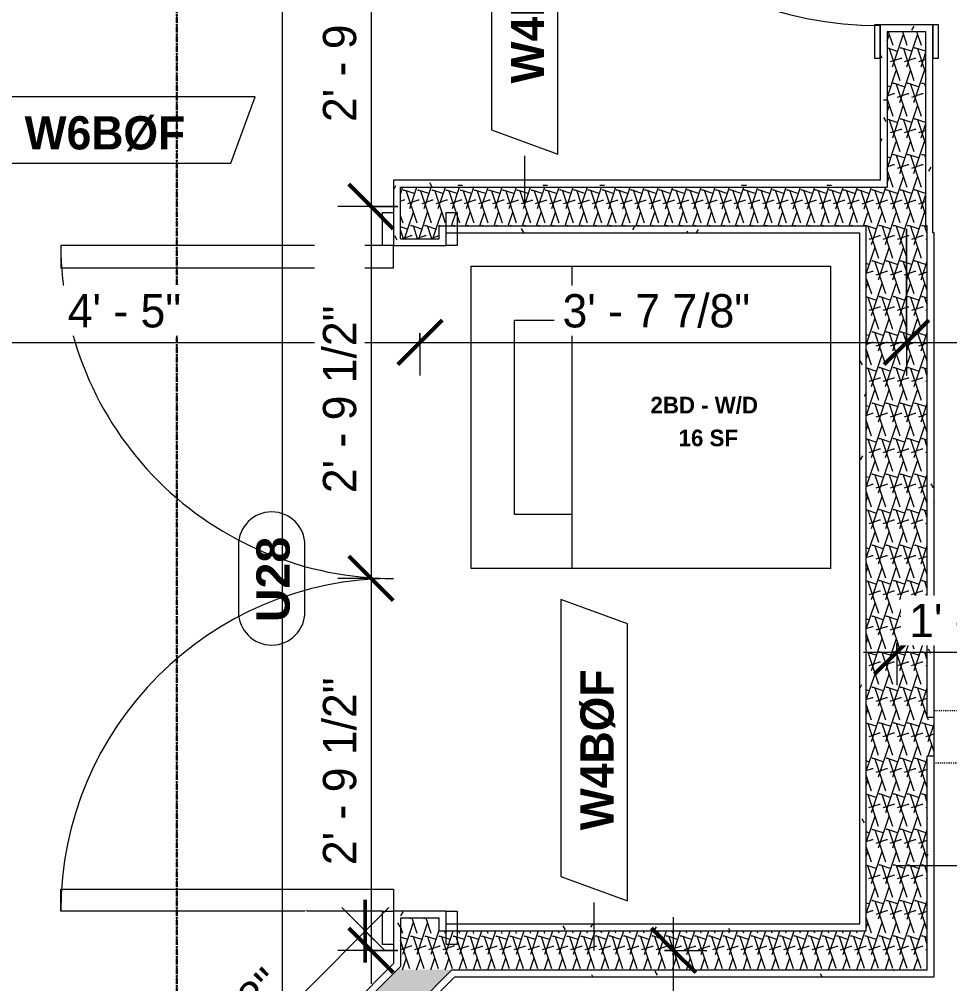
# Model space of a CAD drawing. Header units: inches. Extents: x -4058 to -1781, y 9814 to 12289.
# Drawn here: x -3495.5 to -3411.6, y 10221.8 to 10308.7 of the extents above; entities that cross this region are included whole.
import ezdxf

# ---------------------------------------------------------------- set-up
doc = ezdxf.new("R2010")
doc.units = ezdxf.units.IN
doc.header["$MEASUREMENT"] = 0
for name, pattern in [('Grid Line 1_2_', [0.875, 0.5, -0.125, 0.125, -0.125]), ('Grid Line 1_2__2_', [0.875, 0.5, -0.125, 0.125, -0.125]), ('Overhead', [0.15625, 0.09375, -0.0625])]:
    doc.linetypes.add(name, pattern=pattern)
for name, color, linetype, lineweight in [('0-1', 7, 'Continuous', 5), ('A-ANNO-DIMS', 211, 'Continuous', 9), ('A-ANNO-DIMS-32', 211, 'Continuous', 9), ('A-AREA-IDEN', 2, 'Continuous', 9), ('A-DETL-GENF-3', 92, 'Overhead', 9), ('A-DETL-MEDM-1', 33, 'Continuous', 9), ('A-DOOR-2', 31, 'Continuous', 9), ('A-DOOR-FRAM', 31, 'Continuous', 9), ('A-DOOR-IDEN', 31, 'Continuous', 9), ('A-WALL-2', 113, 'Continuous', 9), ('A-WALL-IDEN', 211, 'Continuous', 9), ('A-WALL-PATT-1', 9, 'Continuous', 9), ('P-SANR-FIXT', 6, 'Continuous', 9), ('S-GRID-1', 1, 'Grid Line 1_2_', 9), ('S-GRID-2', 1, 'Grid Line 1_2__2_', 30)]:
    doc.layers.add(name, color=color, linetype=linetype, lineweight=lineweight)
doc.styles.add('Arial_B', font='arialbd.ttf', dxfattribs={"height": 3})
doc.styles.add('Century Gothic', font='ufonts.com_century-gothic.ttf', dxfattribs={"height": 3})
doc.styles.add('Century Gothic_B', font='GOTHICB.TTF', dxfattribs={"height": 1.5})
doc.styles.add('Century Gothic_B_1', font='GOTHICB.TTF', dxfattribs={"height": 3})
doc.dimstyles.new('THE_DIMENSION_STRING', dxfattribs={"dimscale": 12, "dimtxt": 3.132505, "dimasz": 0.333333, "dimexe": 0.25, "dimexo": 0.166667, "dimgap": 0.041667, "dimtad": 1, "dimdec": 4, "dimrnd": 0.0625, "dimzin": 3, "dimdsep": 46, "dimlunit": 4, "dimtxsty": 'Century Gothic', "dimblk1": 'OBLIQUE', "dimblk2": 'OBLIQUE', "dimsah": 1, "dimcen": 0.09, "dimdle": 0.25, "dimazin": 0, "dimtfac": 1, "dimtdec": 4, "dimtix": 1, "dimtmove": 0, "dimatfit": 3, "dimfxl": 1, "dimtvp": 1, "dimtfill": 1, "dimfrac": 2, "dimtolj": 1, "dimtzin": 0, "dimarcsym": 2})
doc.dimstyles.new('THE_DIMENSION_STRING_2', dxfattribs={"dimscale": 12, "dimtxt": 3.132505, "dimasz": 0.333333, "dimexe": 0.25, "dimexo": 0.166667, "dimgap": 0.041667, "dimtad": 1, "dimdec": 4, "dimrnd": 0.0625, "dimzin": 3, "dimdsep": 46, "dimlunit": 4, "dimtxsty": 'Century Gothic', "dimblk1": 'OBLIQUE', "dimblk2": 'OBLIQUE', "dimsah": 1, "dimcen": 0.09, "dimdle": 0.25, "dimazin": 0, "dimtfac": 1, "dimtdec": 4, "dimtix": 1, "dimtmove": 0, "dimatfit": 3, "dimfxl": 1, "dimtvp": 1, "dimtfill": 1, "dimfrac": 2, "dimtolj": 1, "dimtzin": 0, "dimarcsym": 2})
doc.dimstyles.new('THE_DIMENSION_STRING_5', dxfattribs={"dimscale": 12, "dimtxt": 3.132505, "dimasz": 0.333333, "dimexe": 0.25, "dimexo": 0.166667, "dimgap": 0.041667, "dimtad": 1, "dimdec": 4, "dimrnd": 0.0625, "dimzin": 3, "dimdsep": 46, "dimlunit": 4, "dimtxsty": 'Century Gothic', "dimblk1": 'OBLIQUE', "dimblk2": 'OBLIQUE', "dimsah": 1, "dimcen": 0.09, "dimdle": 0.25, "dimazin": 0, "dimtfac": 1, "dimtdec": 4, "dimtix": 1, "dimtmove": 0, "dimatfit": 3, "dimfxl": 1, "dimtvp": 1, "dimtfill": 1, "dimfrac": 2, "dimtolj": 1, "dimtzin": 0, "dimarcsym": 2})
pattern_1 = [(161.57, (0.16, 0.16), (-1.279773737, -0.000426766), [0, -9.107, 1.011, 0]), (18.43, (-0.16, 0.16), (-1.279773737, 0.000426766), [0, -9.107, 1.011, 0]), (108.43, (0.16, 0.16), (0.639452382, -3.199964008), [3.035, -7.083]), (71.57, (-0.16, 0.16), (0.639452382, 3.199964008), [3.035, -7.083])]
pattern_2 = [(0, (0, 0), (10.24, 2.56), [0.422, -7.258, 0.422, -7.258, -40.96]), (0, (0, 0), (10.24, 2.56), [-15.36, 0.422, -14.938, 0.422, -7.258, -17.92]), (0, (0, 0), (10.24, 2.56), [-38.4, 0.422, -4.698, 0.422, -12.378]), (120, (3.84, 1.28), (-7.33702503, 7.58810013), [0.422, -7.258, 0.422, -7.258, -40.96]), (120, (3.84, 1.28), (-7.33702503, 7.58810013), [-15.36, 0.422, -14.938, 0.422, -7.258, -17.92]), (120, (3.84, 1.28), (-7.33702503, 7.58810013), [-38.4, 0.422, -4.698, 0.422, -12.378]), (240, (5.12, 6.4), (-2.90297497, -10.14810013), [0.422, -7.258, 0.422, -7.258, -40.96]), (240, (5.12, 6.4), (-2.90297497, -10.14810013), [-15.36, 0.422, -14.938, 0.422, -7.258, -17.92]), (240, (5.12, 6.4), (-2.90297497, -10.14810013), [-38.4, 0.422, -4.698, 0.422, -12.378])]

# ---------------------------------------------------------------- blocks, each defined once
blk = doc.blocks.new('CTR - 1st Phase - Shell_rvt-1-UNIT PLANS - 2ND FLOOR')
at = {"layer": 'S-GRID-1'}
blk.add_line((-3481.324, 9836.18), (-3481.324, 12272.999), dxfattribs=at)
blk = doc.blocks.new('CTR - 1st Phase - Structure_rvt-1-UNIT PLANS - 2ND FLOOR')
at = {"layer": 'S-GRID-2'}
blk.add_line((-3481.324, 9814.027), (-3481.324, 12247.501), dxfattribs=at)
blk = doc.blocks.new('SWING - DOUBLE - FLUSH - SWING - DOUBLE - 5-0 x 6-8 - DUMMY-3700318-UNIT PLANS - 2ND FLOOR')
at = {"layer": 'A-DOOR-2'}
for p, q in [((-33, 2.375), (-33, 3.375)), ((-33, 3.375), (-30, 3.375)), ((-30, 3.375), (-30, 2.375)), ((30, 2.375), (30, 3.375)), ((30, 3.375), (33, 3.375)), ((33, 3.375), (33, 2.375)), ((-30, 2.375), (-33, 2.375)), ((33, 2.375), (30, 2.375)), ((-33, -2.375), (-30, -2.375)), ((-33, -3.375), (-33, -2.375)), ((-28, -2.375), (-30, -2.375)), ((-30, -2.375), (-30, -3.375)), ((-28, -32.375), (-28, -2.375)), ((28, -2.375), (30, -2.375)), ((28, -32.375), (28, -2.375)), ((30, -2.375), (33, -2.375)), ((30, -3.375), (30, -2.375)), ((33, -2.375), (33, -3.375)), ((-30, -3.375), (-33, -3.375)), ((-30, -3.375), (-30, -32.375)), ((30, -3.375), (30, -32.375)), ((33, -3.375), (30, -3.375)), ((-30, -32.375), (-28, -32.375)), ((30, -32.375), (28, -32.375))]:
    blk.add_line(p, q, dxfattribs=at)
for centre, start, end in [((-30, -2.375), 270, 0), ((30, -2.375), 180, 270)]:
    blk.add_arc(centre, 30, start, end, dxfattribs=at)
blk = doc.blocks.new('Door-Opening - CLEAR OPENING - 34_ x 80_-3924454-UNIT PLANS - 2ND FLOOR')
at = {"layer": 'A-DETL-GENF-3'}
for p, q in [((-17.322, 2.375), (16.678, 2.375)), ((16.678, -2.375), (-17.322, -2.375))]:
    blk.add_line(p, q, dxfattribs=at)
at = {"layer": 'A-DETL-MEDM-1'}
for p, q in [((-17.322, -2.375), (-17.322, 2.375)), ((16.678, 2.375), (16.678, -2.375))]:
    blk.add_line(p, q, dxfattribs=at)
blk = doc.blocks.new('Stacked Washer and Dryer - 26_x25_ - Private-1352637-UNIT PLANS - 2ND FLOOR')
at = {"layer": 'P-SANR-FIXT'}
for p, q in [((0, 13.625), (32.4375, 13.625)), ((0, 13.625), (0, -13.625)), ((23.34375, 13.625), (23.34375, -13.625)), ((32.4375, 13.625), (32.4375, -13.625)), ((23.34375, 8.75), (28.53125, 8.75)), ((28.53125, 8.75), (28.53125, -8.75)), ((28.53125, -8.75), (23.34375, -8.75)), ((32.4375, -13.625), (0, -13.625))]:
    blk.add_line(p, q, dxfattribs=at)
blk = doc.blocks.new('SWING - SINGLE - FLUSH - SWING - FLUSH - 2-10 x 6-8 - PRIVACY-3983844-UNIT PLANS - 2ND FLOOR')
at = {"layer": 'A-DOOR-2'}
for p, q in [((15, 2.375), (15, 36.383)), ((17, 36.383), (15, 36.383)), ((17, 2.375), (17, 36.383)), ((17, 2.375), (15, 2.375))]:
    blk.add_line(p, q, dxfattribs=at)
blk.add_arc((17, 2.375), 34.067, 93.36569, 180, dxfattribs=at)
at = {"layer": 'A-DOOR-FRAM'}
for p, q in [((-17, 2.875), (-20, 2.875)), ((-20, 2.875), (-20, 2.375)), ((-17, 2.375), (-17, 2.875)), ((20, 2.875), (17, 2.875)), ((17, 2.875), (17, 2.375)), ((20, 2.375), (20, 2.875)), ((-20, 2.375), (-17, 2.375)), ((17, 2.375), (20, 2.375)), ((-17, -2.375), (-20, -2.375)), ((-20, -2.375), (-20, -2.875)), ((-17, -2.875), (-17, -2.375)), ((20, -2.375), (17, -2.375)), ((17, -2.375), (17, -2.875)), ((20, -2.875), (20, -2.375)), ((-20, -2.875), (-17, -2.875)), ((17, -2.875), (20, -2.875))]:
    blk.add_line(p, q, dxfattribs=at)
blk = doc.blocks.new('DIMBLOCK106-UNIT PLANS - 2ND FLOOR')
at = {"layer": 'A-ANNO-DIMS-32', "lineweight": 50}
for p, q in [((-3512.406, 10279.596), (-3510.406, 10281.596)), ((-3459.406, 10279.596), (-3457.406, 10281.596)), ((-3512.406, 10279.596), (-3514.406, 10277.596)), ((-3459.406, 10279.596), (-3461.406, 10277.596))]:
    blk.add_line(p, q, dxfattribs=at)
at = {"layer": 'A-ANNO-DIMS-32'}
for p, q in [((-3512.406, 10280.424), (-3512.406, 10276.596)), ((-3512.406, 10279.596), (-3512.406, 10280.424)), ((-3459.406, 10280.424), (-3459.406, 10276.596)), ((-3459.406, 10279.596), (-3459.406, 10280.424)), ((-3512.406, 10279.596), (-3459.406, 10279.596))]:
    blk.add_line(p, q, dxfattribs=at)
at = {"layer": 'A-ANNO-DIMS-32', "color": 0, "insert": (-3491.151, 10283.941), "char_height": 3, "width": 12.58969, "attachment_point": 1, "line_spacing_factor": 0.984502, "style": 'Century Gothic', "bg_fill": 3, "box_fill_scale": 1.25, "bg_fill_color": 256, "bg_fill_true_color": 13158600, "bg_fill_transparency": 0}
blk.add_mtext('4\' - 5"', dxfattribs=at)
blk = doc.blocks.new('_Oblique')
at = {"color": 0, "linetype": 'ByBlock', "lineweight": -2}
blk.add_line((-0.5, -0.5), (0.5, 0.5), dxfattribs=at)
blk = doc.blocks.new('DIMBLOCK107-UNIT PLANS - 2ND FLOOR')
at = {"layer": 'A-ANNO-DIMS-32'}
for p, q in [((-3415.532, 10289.839), (-3415.532, 10276.596)), ((-3415.532, 10279.596), (-3415.532, 10289.839)), ((-3459.406, 10280.424), (-3459.406, 10276.596)), ((-3459.406, 10279.596), (-3459.406, 10280.424)), ((-3459.406, 10279.596), (-3415.532, 10279.596))]:
    blk.add_line(p, q, dxfattribs=at)
at = {"layer": 'A-ANNO-DIMS-32', "lineweight": 50}
for p, q in [((-3459.406, 10279.596), (-3457.406, 10281.596)), ((-3415.532, 10279.596), (-3413.532, 10281.596)), ((-3459.406, 10279.596), (-3461.406, 10277.596)), ((-3415.532, 10279.596), (-3417.532, 10277.596))]:
    blk.add_line(p, q, dxfattribs=at)
at = {"layer": 'A-ANNO-DIMS-32', "color": 0, "insert": (-3446.543, 10283.941), "char_height": 3, "width": 21.77837, "attachment_point": 1, "line_spacing_factor": 0.984502, "style": 'Century Gothic', "bg_fill": 3, "box_fill_scale": 1.25, "bg_fill_color": 256, "bg_fill_true_color": 13158600, "bg_fill_transparency": 0}
blk.add_mtext('3\' - 7 7/8"', dxfattribs=at)
blk = doc.blocks.new('DIMBLOCK108-UNIT PLANS - 2ND FLOOR')
at = {"layer": 'A-ANNO-DIMS-32'}
for p, q in [((-3339.124, 10292.602), (-3339.124, 10276.596)), ((-3339.124, 10279.596), (-3339.124, 10292.602)), ((-3415.532, 10289.839), (-3415.532, 10276.596)), ((-3415.532, 10279.596), (-3415.532, 10289.839)), ((-3415.532, 10279.596), (-3336.124, 10279.596))]:
    blk.add_line(p, q, dxfattribs=at)
at = {"layer": 'A-ANNO-DIMS-32', "lineweight": 50}
for p, q in [((-3415.532, 10279.596), (-3413.532, 10281.596)), ((-3339.124, 10279.596), (-3337.124, 10281.596)), ((-3415.532, 10279.596), (-3417.532, 10277.596)), ((-3339.124, 10279.596), (-3341.124, 10277.596))]:
    blk.add_line(p, q, dxfattribs=at)
at = {"layer": 'A-ANNO-DIMS-32', "color": 0, "insert": (-3387.57, 10283.941), "char_height": 3, "width": 24.5827, "attachment_point": 1, "line_spacing_factor": 0.984502, "style": 'Century Gothic', "bg_fill": 3, "box_fill_scale": 1.25, "bg_fill_color": 256, "bg_fill_true_color": 13158600, "bg_fill_transparency": 0}
blk.add_mtext('6\' - 4 7/16"', dxfattribs=at)
blk = doc.blocks.new('DIMBLOCK469-UNIT PLANS - 2ND FLOOR')
at = {"layer": 'A-ANNO-DIMS-32', "lineweight": 50}
for p, q in [((-3463.802, 10325.214), (-3465.802, 10327.214)), ((-3463.802, 10325.214), (-3461.802, 10323.214)), ((-3463.802, 10291.839), (-3465.802, 10293.839)), ((-3463.802, 10291.839), (-3461.802, 10289.839))]:
    blk.add_line(p, q, dxfattribs=at)
at = {"layer": 'A-ANNO-DIMS-32'}
for p, q in [((-3453.914, 10325.214), (-3466.802, 10325.214)), ((-3463.802, 10325.214), (-3463.802, 10291.839)), ((-3463.802, 10325.214), (-3453.914, 10325.214)), ((-3461.406, 10291.839), (-3466.802, 10291.839)), ((-3463.802, 10291.839), (-3461.406, 10291.839))]:
    blk.add_line(p, q, dxfattribs=at)
at = {"layer": 'A-ANNO-DIMS-32', "color": 0, "insert": (-3468.147, 10299.453), "char_height": 3, "width": 21.77837, "attachment_point": 1, "rotation": 90, "line_spacing_factor": 0.984502, "style": 'Century Gothic', "bg_fill": 3, "box_fill_scale": 1.25, "bg_fill_color": 256, "bg_fill_true_color": 13158600, "bg_fill_transparency": 0}
blk.add_mtext('2\' - 9 3/8"', dxfattribs=at)
blk = doc.blocks.new('DIMBLOCK470-UNIT PLANS - 2ND FLOOR')
at = {"layer": 'A-ANNO-DIMS-32', "lineweight": 50}
for p, q in [((-3463.802, 10291.839), (-3465.802, 10293.839)), ((-3463.802, 10291.839), (-3461.802, 10289.839)), ((-3463.802, 10258.314), (-3465.802, 10260.314)), ((-3463.802, 10258.314), (-3461.802, 10256.314))]:
    blk.add_line(p, q, dxfattribs=at)
at = {"layer": 'A-ANNO-DIMS-32'}
for p, q in [((-3461.406, 10291.839), (-3466.802, 10291.839)), ((-3463.802, 10291.839), (-3463.802, 10258.314)), ((-3463.802, 10291.839), (-3461.406, 10291.839)), ((-3462.973, 10258.314), (-3466.802, 10258.314)), ((-3463.802, 10258.314), (-3462.973, 10258.314))]:
    blk.add_line(p, q, dxfattribs=at)
at = {"layer": 'A-ANNO-DIMS-32', "color": 0, "insert": (-3468.147, 10266.003), "char_height": 3, "width": 21.77837, "attachment_point": 1, "rotation": 90, "line_spacing_factor": 0.984502, "style": 'Century Gothic', "bg_fill": 3, "box_fill_scale": 1.25, "bg_fill_color": 256, "bg_fill_true_color": 13158600, "bg_fill_transparency": 0}
blk.add_mtext('2\' - 9 1/2"', dxfattribs=at)
blk = doc.blocks.new('DIMBLOCK471-UNIT PLANS - 2ND FLOOR')
at = {"layer": 'A-ANNO-DIMS-32', "lineweight": 50}
for p, q in [((-3463.802, 10258.314), (-3465.802, 10260.314)), ((-3463.802, 10258.314), (-3461.802, 10256.314)), ((-3463.802, 10224.789), (-3465.802, 10226.789)), ((-3463.802, 10224.789), (-3461.802, 10222.789))]:
    blk.add_line(p, q, dxfattribs=at)
at = {"layer": 'A-ANNO-DIMS-32'}
for p, q in [((-3462.973, 10258.314), (-3466.802, 10258.314)), ((-3463.802, 10258.314), (-3463.802, 10221.789)), ((-3463.802, 10258.314), (-3462.973, 10258.314)), ((-3461.406, 10224.789), (-3466.802, 10224.789)), ((-3463.802, 10224.789), (-3461.406, 10224.789))]:
    blk.add_line(p, q, dxfattribs=at)
at = {"layer": 'A-ANNO-DIMS-32', "color": 0, "insert": (-3468.147, 10232.478), "char_height": 3, "width": 21.77837, "attachment_point": 1, "rotation": 90, "line_spacing_factor": 0.984502, "style": 'Century Gothic', "bg_fill": 3, "box_fill_scale": 1.25, "bg_fill_color": 256, "bg_fill_true_color": 13158600, "bg_fill_transparency": 0}
blk.add_mtext('2\' - 9 1/2"', dxfattribs=at)
blk = doc.blocks.new('DIMBLOCK474-UNIT PLANS - 2ND FLOOR')
at = {"layer": 'A-ANNO-DIMS-32', "lineweight": 50}
for p, q in [((-3464.326, 10226.524), (-3464.326, 10229.352)), ((-3464.326, 10226.524), (-3464.326, 10223.695)), ((-3489.181, 10201.668), (-3489.181, 10204.497)), ((-3489.181, 10201.668), (-3489.181, 10198.84))]:
    blk.add_line(p, q, dxfattribs=at)
at = {"layer": 'A-ANNO-DIMS-32'}
for p, q in [((-3489.181, 10201.668), (-3462.205, 10228.645)), ((-3462.57, 10224.767), (-3466.447, 10228.645)), ((-3464.326, 10226.524), (-3462.57, 10224.767)), ((-3486.188, 10198.675), (-3491.303, 10203.79)), ((-3489.181, 10201.668), (-3486.188, 10198.675))]:
    blk.add_line(p, q, dxfattribs=at)
at = {"layer": 'A-ANNO-DIMS-32', "color": 0, "insert": (-3487.069, 10209.926), "char_height": 3, "width": 24.5827, "attachment_point": 1, "rotation": 45, "line_spacing_factor": 0.984502, "style": 'Century Gothic', "bg_fill": 3, "box_fill_scale": 1.25, "bg_fill_color": 256, "bg_fill_true_color": 13158600, "bg_fill_transparency": 0}
blk.add_mtext('2\' - 11 1/8"', dxfattribs=at)
blk = doc.blocks.new('DIMBLOCK475-UNIT PLANS - 2ND FLOOR')
at = {"layer": 'A-ANNO-DIMS-32'}
for p, q in [((-3436.535, 10156.039), (-3436.535, 10227.789)), ((-3437.363, 10224.789), (-3433.535, 10224.789)), ((-3436.535, 10224.789), (-3437.363, 10224.789)), ((-3437.363, 10159.039), (-3433.535, 10159.039)), ((-3436.535, 10159.039), (-3437.363, 10159.039))]:
    blk.add_line(p, q, dxfattribs=at)
at = {"layer": 'A-ANNO-DIMS-32', "lineweight": 50}
for p, q in [((-3436.535, 10224.789), (-3438.535, 10226.789)), ((-3436.535, 10224.789), (-3434.535, 10222.789)), ((-3436.535, 10159.039), (-3438.535, 10161.039)), ((-3436.535, 10159.039), (-3434.535, 10157.039))]:
    blk.add_line(p, q, dxfattribs=at)
at = {"layer": 'A-ANNO-DIMS-32', "color": 0, "insert": (-3440.88, 10182.84), "char_height": 3, "width": 21.77837, "attachment_point": 1, "rotation": 90, "line_spacing_factor": 0.984502, "style": 'Century Gothic', "bg_fill": 3, "box_fill_scale": 1.25, "bg_fill_color": 256, "bg_fill_true_color": 13158600, "bg_fill_transparency": 0}
blk.add_mtext('5\' - 5 3/4"', dxfattribs=at)
blk = doc.blocks.new('Door Tag - Type Mark-2601225-UNIT PLANS - 2ND FLOOR')
at = {"layer": 'A-DOOR-IDEN'}
for p, q in [((0.09375, 0.09375), (-0.09375, 0.09375)), ((-0.09375, -0.09375), (0.09375, -0.09375))]:
    blk.add_line(p, q, dxfattribs=at)
for centre, start, end in [((-0.09375, 0), 90, 270), ((0.09375, 0), 270, 90)]:
    blk.add_arc(centre, 0.09375, start, end, dxfattribs=at)
blk = doc.blocks.new('Wall Tag - Arch Wall-3956453-UNIT PLANS - 2ND FLOOR')
at = {"layer": 'A-WALL-IDEN'}
for p, q in [((-0.3561, 0.0937), (-0.4244, -0.0937)), ((0.4244, 0.0937), (-0.3561, 0.0937)), ((0.3561, -0.0937), (0.4244, 0.0937)), ((-0.4244, -0.0937), (0.3561, -0.0937))]:
    blk.add_line(p, q, dxfattribs=at)
blk = doc.blocks.new('DIMBLOCK492-UNIT PLANS - 2ND FLOOR')
at = {"layer": 'A-ANNO-DIMS-32'}
for p, q in [((-3396.031, 10248.414), (-3396.031, 10254.682)), ((-3416.406, 10252.511), (-3416.406, 10248.682)), ((-3416.406, 10251.682), (-3416.406, 10252.511)), ((-3419.406, 10251.682), (-3393.031, 10251.682)), ((-3396.031, 10251.682), (-3396.031, 10248.414))]:
    blk.add_line(p, q, dxfattribs=at)
at = {"layer": 'A-ANNO-DIMS-32', "lineweight": 50}
for p, q in [((-3416.406, 10251.682), (-3414.406, 10253.682)), ((-3396.031, 10251.682), (-3394.031, 10253.682)), ((-3416.406, 10251.682), (-3418.406, 10249.682)), ((-3396.031, 10251.682), (-3398.031, 10249.682))]:
    blk.add_line(p, q, dxfattribs=at)
at = {"layer": 'A-ANNO-DIMS-32', "color": 0, "insert": (-3415.292, 10256.027), "char_height": 3, "width": 21.77837, "attachment_point": 1, "line_spacing_factor": 0.984502, "style": 'Century Gothic', "bg_fill": 3, "box_fill_scale": 1.25, "bg_fill_color": 256, "bg_fill_true_color": 13158600, "bg_fill_transparency": 0}
blk.add_mtext('1\' - 8 3/8"', dxfattribs=at)
blk = doc.blocks.new('DIMBLOCK1081-UNIT PLANS - 2ND FLOOR')
at = {"layer": 'A-ANNO-DIMS-32', "lineweight": 50}
for p, q in [((-3471.802, 10345.839), (-3473.802, 10347.839)), ((-3471.802, 10345.839), (-3469.802, 10343.839)), ((-3471.802, 9988.439), (-3473.802, 9990.439)), ((-3471.802, 9988.439), (-3469.802, 9986.439))]:
    blk.add_line(p, q, dxfattribs=at)
at = {"layer": 'A-ANNO-DIMS-32'}
for p, q in [((-3472.63, 10345.839), (-3468.802, 10345.839)), ((-3471.802, 10345.839), (-3472.63, 10345.839)), ((-3471.802, 9988.439), (-3471.802, 10345.839)), ((-3472.63, 9988.439), (-3468.802, 9988.439)), ((-3471.802, 9988.439), (-3472.63, 9988.439))]:
    blk.add_line(p, q, dxfattribs=at)
at = {"layer": 'A-ANNO-DIMS-32', "color": 0, "insert": (-3476.147, 10156.897), "char_height": 3, "width": 24.5827, "attachment_point": 1, "rotation": 90, "line_spacing_factor": 0.984502, "style": 'Century Gothic', "bg_fill": 3, "box_fill_scale": 1.25, "bg_fill_color": 256, "bg_fill_true_color": 13158600, "bg_fill_transparency": 0}
blk.add_mtext('29\' - 9 3/8"', dxfattribs=at)

msp = doc.modelspace()

# ---------------------------------------------------------------- hatches: boundary and pattern name
at = {"layer": 'A-WALL-PATT-1'}
h = msp.add_hatch(dxfattribs=at)
h.set_pattern_fill('FP_1', color=256, style=0, pattern_type=2)
h.set_pattern_definition(pattern_2)
h.paths.add_polyline_path([(-3417.28165, 10293.5894), (-3417.28165, 10307.5894), (-3415.53165, 10307.5894), (-3415.53165, 10308.2144), (-3417.90665, 10308.2144), (-3417.90665, 10293.5894)], flags=0)
h.paths.add_polyline_path([(-3417.90665, 10342.2144), (-3415.53165, 10342.2144), (-3415.53165, 10342.8394), (-3417.28165, 10342.8394), (-3417.28165, 10345.8394), (-3417.90665, 10345.8394)], flags=0)
h = msp.add_hatch(dxfattribs=at)
h.set_pattern_fill('FP_5', color=256, style=0, pattern_type=2)
h.set_pattern_definition(pattern_1)
h.paths.add_polyline_path([(-3413.78165, 10290.0894), (-3413.78165, 10307.5894), (-3417.28165, 10307.5894), (-3417.28165, 10290.0894)], flags=0)
h.paths.add_polyline_path([(-3415.53165, 10342.8394), (-3413.78165, 10342.8394), (-3413.78165, 10345.8394), (-3417.28165, 10345.8394), (-3417.28165, 10342.8394)], flags=0)
h = msp.add_hatch(dxfattribs=at)
h.set_pattern_fill('FP_1', color=256, style=0, pattern_type=2)
h.set_pattern_definition(pattern_2)
h.paths.add_polyline_path([(-3413.65554, 10289.4644), (-3413.15665, 10289.4644), (-3413.15665, 10308.2144), (-3415.53165, 10308.2144), (-3415.53165, 10307.5894), (-3413.78165, 10307.5894), (-3413.78165, 10290.0894), (-3413.65554, 10290.0894)], flags=0)
h.paths.add_polyline_path([(-3413.15665, 10342.2144), (-3413.15665, 10345.8394), (-3413.78165, 10345.8394), (-3413.78165, 10342.8394), (-3415.53165, 10342.8394), (-3415.53165, 10342.2144)], flags=0)
h = msp.add_hatch(dxfattribs=at)
h.set_pattern_fill('FP_1', color=256, style=0, pattern_type=2)
h.set_pattern_definition(pattern_2)
h.paths.add_polyline_path([(-3460.52355, 10293.5894), (-3417.90665, 10293.5894), (-3417.90665, 10294.2144), (-3461.78054, 10294.2144), (-3461.78054, 10293.5894), (-3461.15554, 10293.5894)], flags=0)
h = msp.add_hatch(dxfattribs=at)
h.set_pattern_fill('FP_1', color=256, style=0, pattern_type=2)
h.set_pattern_definition(pattern_2)
h.paths.add_polyline_path([(-3461.78054, 10222.72805), (-3461.15554, 10223.35305), (-3461.15554, 10227.6894), (-3459.40554, 10227.6894), (-3459.40554, 10228.3144), (-3461.78054, 10228.3144), (-3461.78054, 10223.0394)], flags=0)
h.paths.add_polyline_path([(-3459.40554, 10288.3144), (-3459.40554, 10288.9394), (-3461.15554, 10288.9394), (-3461.15554, 10293.5894), (-3461.78054, 10293.5894), (-3461.78054, 10288.3144), (-3460.52355, 10288.3144)], flags=0)
h = msp.add_hatch(dxfattribs=at)
h.set_pattern_fill('FP_5', color=256, style=0, pattern_type=2)
h.set_pattern_definition(pattern_1)
h.paths.add_polyline_path([(-3460.52355, 10290.0894), (-3417.28165, 10290.0894), (-3417.28165, 10293.5894), (-3461.15554, 10293.5894), (-3461.15554, 10290.0894)], flags=0)
h = msp.add_hatch(dxfattribs=at)
h.set_pattern_fill('FP_5', color=256, style=0, pattern_type=2)
h.set_pattern_definition(pattern_1)
h.paths.add_polyline_path([(-3457.65554, 10223.0394), (-3457.65554, 10227.6894), (-3461.15554, 10227.6894), (-3461.15554, 10223.0394), (-3460.52355, 10223.0394)], flags=0)
h.paths.add_polyline_path([(-3460.52355, 10288.9394), (-3457.65554, 10288.9394), (-3457.65554, 10290.0894), (-3461.15554, 10290.0894), (-3461.15554, 10288.9394)], flags=0)
h = msp.add_hatch(dxfattribs=at)
h.set_pattern_fill('FP_1', color=256, style=0, pattern_type=2)
h.set_pattern_definition(pattern_2)
h.paths.add_polyline_path([(-3419.78054, 10289.4644), (-3419.15554, 10289.4644), (-3419.15554, 10290.0894), (-3457.65554, 10290.0894), (-3457.65554, 10289.4644), (-3426.21042, 10289.4644)], flags=0)
h = msp.add_hatch(dxfattribs=at)
h.set_pattern_fill('FP_5', color=256, style=0, pattern_type=2)
h.set_pattern_definition(pattern_1)
h.paths.add_polyline_path([(-3419.15554, 10223.0394), (-3413.65554, 10223.0394), (-3413.65554, 10290.0894), (-3419.15554, 10290.0894), (-3419.15554, 10226.5394)], flags=0)
h = msp.add_hatch(dxfattribs=at)
h.set_pattern_fill('FP_1', color=256, style=0, pattern_type=2)
h.set_pattern_definition(pattern_2)
h.paths.add_polyline_path([(-3419.15554, 10226.5394), (-3419.15554, 10289.4644), (-3419.78054, 10289.4644), (-3419.78054, 10226.5394)], flags=0)
h = msp.add_hatch(dxfattribs=at)
h.set_pattern_fill('FP_1', color=256, style=0, pattern_type=2)
h.set_pattern_definition(pattern_2)
h.paths.add_polyline_path([(-3413.65554, 10222.4144), (-3413.03054, 10222.4144), (-3413.03054, 10242.2894), (-3413.65554, 10242.2894), (-3413.65554, 10223.0394)], flags=0)
h.paths.add_polyline_path([(-3413.03054, 10245.7894), (-3413.03054, 10289.4644), (-3413.65554, 10289.4644), (-3413.65554, 10245.7894)], flags=0)
h = msp.add_hatch(dxfattribs=at)
h.set_pattern_fill('FP_5', color=256, style=0, pattern_type=2)
h.set_pattern_definition(pattern_1)
h.paths.add_polyline_path([(-3413.65554, 10242.2894), (-3413.03054, 10242.2894), (-3413.03054, 10245.7894), (-3413.65554, 10245.7894)], flags=0)
h.paths.add_polyline_path([(-3378.40554, 10242.2894), (-3343.16124, 10242.2894), (-3343.16124, 10245.7894), (-3378.40554, 10245.7894), (-3378.40554, 10244.0394)], flags=0)
h = msp.add_hatch(dxfattribs=at)
h.set_pattern_fill('FP_1', color=256, style=0, pattern_type=2)
h.set_pattern_definition(pattern_2)
h.paths.add_polyline_path([(-3457.03054, 10226.5394), (-3419.78054, 10226.5394), (-3419.78054, 10227.1644), (-3457.03054, 10227.1644)], flags=0)
h = msp.add_hatch(dxfattribs=at)
h.set_pattern_fill('FP_5', color=256, style=0, pattern_type=2)
h.set_pattern_definition(pattern_1)
h.paths.add_polyline_path([(-3456.51945, 10223.0394), (-3419.15554, 10223.0394), (-3419.15554, 10226.5394), (-3457.65554, 10226.5394), (-3457.65554, 10223.0394), (-3457.03054, 10223.0394)], flags=0)
h = msp.add_hatch(dxfattribs=at)
h.set_pattern_fill('FP_1', color=256, style=0, pattern_type=2)
h.set_pattern_definition(pattern_2)
h.paths.add_polyline_path([(-3541.45952, 10143.04907), (-3518.97959, 10165.529), (-3517.74215, 10164.29157), (-3517.30021, 10164.73351), (-3518.97959, 10166.41289), (-3541.45952, 10143.93295)], flags=0)
h.paths.add_polyline_path([(-3493.25858, 10188.77514), (-3492.81664, 10189.21708), (-3494.05407, 10190.45452), (-3461.78054, 10222.72805), (-3461.78054, 10223.61194), (-3494.93796, 10190.45452)], flags=0)
h = msp.add_hatch(dxfattribs=at)
h.set_pattern_fill('FP_5', color=256, style=0, pattern_type=2)
h.set_pattern_definition(pattern_1)
h.paths.add_polyline_path([(-3537.95952, 10141.59932), (-3516.50471, 10163.05413), (-3518.97959, 10165.529), (-3537.95952, 10146.54907), (-3537.95952, 10145.58374)], flags=0)
h.paths.add_polyline_path([(-3491.5792, 10187.97964), (-3456.51945, 10223.0394), (-3461.15554, 10223.0394), (-3461.15554, 10223.35305), (-3494.05407, 10190.45452), (-3492.81664, 10189.21708)], flags=0)
h = msp.add_hatch(dxfattribs=at)
h.set_pattern_fill('FP_1', color=256, style=0, pattern_type=2)
h.set_pattern_definition(pattern_2)
h.paths.add_polyline_path([(-3457.14445, 10222.4144), (-3413.65554, 10222.4144), (-3413.65554, 10223.0394), (-3456.51945, 10223.0394)], flags=0)
h = msp.add_hatch(dxfattribs=at)
h.set_pattern_fill('FP_1', color=256, style=0, pattern_type=2)
h.set_pattern_definition(pattern_2)
h.paths.add_polyline_path([(-3537.33452, 10141.34044), (-3520.65897, 10158.01599), (-3521.10091, 10158.45794), (-3537.33452, 10142.22432)], flags=0)
h.paths.add_polyline_path([(-3518.18409, 10160.49087), (-3515.62083, 10163.05413), (-3517.30021, 10164.73351), (-3517.74215, 10164.29157), (-3516.50471, 10163.05413), (-3518.62603, 10160.93281)], flags=0)
h.paths.add_polyline_path([(-3491.5792, 10187.09576), (-3484.33135, 10194.34361), (-3484.7733, 10194.78555), (-3491.5792, 10187.97964), (-3492.81664, 10189.21708), (-3493.25858, 10188.77514)], flags=0)
h.paths.add_polyline_path([(-3481.85648, 10196.81848), (-3456.26056, 10222.4144), (-3457.14445, 10222.4144), (-3482.29842, 10197.26042)], flags=0)

# ---------------------------------------------------------------- linework, layer by layer
at = {"layer": 'A-WALL-2'}
for p, q in [((-3413.15665, 10308.2144), (-3417.90665, 10308.2144)), ((-3417.90665, 10308.2144), (-3417.90665, 10294.2144)), ((-3413.15665, 10289.4644), (-3413.15665, 10308.2144)), ((-3417.28165, 10307.5894), (-3417.28165, 10293.5894)), ((-3413.78165, 10307.5894), (-3417.28165, 10307.5894)), ((-3413.78165, 10290.0894), (-3413.78165, 10307.5894)), ((-3417.90665, 10294.2144), (-3461.78054, 10294.2144)), ((-3461.78054, 10294.2144), (-3461.78054, 10288.3144)), ((-3461.15554, 10293.5894), (-3417.28165, 10293.5894)), ((-3461.15554, 10288.9394), (-3461.15554, 10293.5894)), ((-3457.65554, 10290.0894), (-3419.15554, 10290.0894)), ((-3457.65554, 10288.9394), (-3457.65554, 10290.0894)), ((-3419.15554, 10226.5394), (-3419.15554, 10290.0894)), ((-3413.65554, 10290.0894), (-3413.78165, 10290.0894)), ((-3413.65554, 10245.7894), (-3413.65554, 10290.0894)), ((-3461.15554, 10288.9394), (-3457.65554, 10288.9394)), ((-3457.03054, 10289.4644), (-3419.78054, 10289.4644)), ((-3457.03054, 10288.3144), (-3457.03054, 10289.4644)), ((-3419.78054, 10289.4644), (-3419.78054, 10227.1644)), ((-3413.03054, 10289.4644), (-3413.15665, 10289.4644)), ((-3413.03054, 10246.4144), (-3413.03054, 10289.4644)), ((-3461.78054, 10288.3144), (-3457.03054, 10288.3144)), ((-3413.03054, 10245.7894), (-3413.65554, 10245.7894)), ((-3413.03054, 10242.2894), (-3413.65554, 10242.2894)), ((-3413.65554, 10223.0394), (-3413.65554, 10242.2894)), ((-3413.03054, 10222.4144), (-3413.03054, 10241.6644)), ((-3461.78054, 10228.3144), (-3461.78054, 10223.61194)), ((-3457.03054, 10228.3144), (-3461.78054, 10228.3144)), ((-3457.03054, 10227.1644), (-3457.03054, 10228.3144)), ((-3457.65554, 10227.6894), (-3461.15554, 10227.6894)), ((-3461.15554, 10227.6894), (-3461.15554, 10223.35305)), ((-3457.65554, 10226.5394), (-3457.65554, 10227.6894)), ((-3419.78054, 10227.1644), (-3457.03054, 10227.1644)), ((-3457.65554, 10226.5394), (-3419.15554, 10226.5394)), ((-3461.78054, 10223.61194), (-3494.93796, 10190.45452)), ((-3461.15554, 10223.35305), (-3494.05407, 10190.45452)), ((-3482.29842, 10197.26042), (-3456.51945, 10223.0394)), ((-3456.51945, 10223.0394), (-3413.65554, 10223.0394)), ((-3481.41454, 10197.26042), (-3456.26056, 10222.4144)), ((-3456.26056, 10222.4144), (-3413.03054, 10222.4144))]:
    msp.add_line(p, q, dxfattribs=at)
at = {"layer": 'A-WALL-IDEN'}
for p, q in [((-3416.40554, 10232.44876), (-3405.56238, 10232.44876)), ((-3443.68925, 10224.7894), (-3443.68925, 10229.10371))]:
    msp.add_line(p, q, dxfattribs=at)

# ---------------------------------------------------------------- block references
at = {"layer": '0-1'}
for name in ['CTR - 1st Phase - Shell_rvt-1-UNIT PLANS - 2ND FLOOR', 'CTR - 1st Phase - Structure_rvt-1-UNIT PLANS - 2ND FLOOR']:
    msp.add_blockref(name, (0, 0), dxfattribs=at)
at = {"layer": 'A-DOOR-2'}
for name, p, rotation in [('SWING - SINGLE - FLUSH - SWING - FLUSH - 2-10 x 6-8 - PRIVACY-3983844-UNIT PLANS - 2ND FLOOR', (-3415.53165, 10325.2144), 90), ('SWING - DOUBLE - FLUSH - SWING - DOUBLE - 5-0 x 6-8 - DUMMY-3700318-UNIT PLANS - 2ND FLOOR', (-3459.40554, 10258.3144), 270.0000000000007), ('Door-Opening - CLEAR OPENING - 34_ x 80_-3924454-UNIT PLANS - 2ND FLOOR', (-3396.35292, 10244.0394), 180)]:
    msp.add_blockref(name, p, dxfattribs=dict(at, rotation=rotation))
at = {"layer": 'A-DOOR-IDEN', "xscale": 31.99999999999999, "yscale": 31.99999999999999, "zscale": 31.99999999999999, "rotation": 89.99999999999991}
msp.add_blockref('Door Tag - Type Mark-2601225-UNIT PLANS - 2ND FLOOR', (-3472.76747, 10258.3144), dxfattribs=at)
at = {"layer": 'A-WALL-IDEN', "xscale": 31.99999999999999, "yscale": 31.99999999999999, "zscale": 31.99999999999999}
msp.add_blockref('Wall Tag - Arch Wall-3956453-UNIT PLANS - 2ND FLOOR', (-3487.83068, 10298.73238), dxfattribs=at)
at = {"layer": 'A-WALL-IDEN', "xscale": 31.99999999999999, "yscale": 31.99999999999999, "zscale": 31.99999999999999, "rotation": 89.99999999999991}
msp.add_blockref('Wall Tag - Arch Wall-3956453-UNIT PLANS - 2ND FLOOR', (-3443.68925, 10242.83542), dxfattribs=at)
at = {"layer": 'P-SANR-FIXT', "rotation": 180}
msp.add_blockref('Stacked Washer and Dryer - 26_x25_ - Private-1352637-UNIT PLANS - 2ND FLOOR', (-3422.34415, 10272.8394), dxfattribs=at)

# ---------------------------------------------------------------- texts
at = {"layer": 'A-AREA-IDEN', "char_height": 1.5, "attachment_point": 1, "style": 'Century Gothic_B'}
for s, insert, width in [('2BD - W/D', (-3438.61423, 10274.69164), 11.918), ('16 SF', (-3436.07565, 10271.72994), 5.757)]:
    msp.add_mtext(s, dxfattribs=dict(at, insert=insert, width=width))
at = {"layer": 'A-DOOR-IDEN', "insert": (-3474.14733, 10254.38251), "char_height": 3, "width": 9.393, "attachment_point": 1, "rotation": 90, "style": 'Arial_B'}
msp.add_mtext('U28', dxfattribs=at)
at = {"layer": 'A-WALL-IDEN', "char_height": 3, "width": 17.372, "attachment_point": 1, "rotation": 90, "style": 'Century Gothic_B_1'}
for insert in [(-3451.20447, 10302.93065), (-3444.93678, 10235.6195)]:
    msp.add_mtext('W4BØF', dxfattribs=dict(at, insert=insert))
at = {"layer": 'A-WALL-IDEN', "insert": (-3495.0466, 10299.97991), "char_height": 3, "width": 17.372, "attachment_point": 1, "style": 'Century Gothic_B_1'}
msp.add_mtext('W6BØF', dxfattribs=at)

# ---------------------------------------------------------------- next in the draw order: dimensions: what is measured, and where the dimension line sits
at = {"layer": 'A-ANNO-DIMS'}
for base, p1, p2, dimstyle, override, picture, middle in [((-3459.40554, 10279.5957), (-3512.40554, 10282.42413), (-3459.40554, 10282.42413), 'THE_DIMENSION_STRING', {"dimpost": '<>', "dimfxl": 53}, 'DIMBLOCK106-UNIT PLANS - 2ND FLOOR', (-3485.90554, 10281.67116)), ((-3396.03054, 10251.68216), (-3416.40554, 10254.51058), (-3396.03054, 10246.4144), 'THE_DIMENSION_STRING_2', {"dimpost": '<>', "dimfxl": 21.924618}, 'DIMBLOCK492-UNIT PLANS - 2ND FLOOR', (-3406.21804, 10253.92383))]:
    dim = msp.add_linear_dim(base=base, p1=p1, p2=p2, dimstyle=dimstyle, override=override, dxfattribs=at)
    dim.commit()
    dim.dimension.update_dxf_attribs({"geometry": picture, "text_midpoint": middle})
dim = msp.add_linear_dim(base=(-3436.53451, 10224.7894), p1=(-3439.36294, 10159.0394), p2=(-3439.36294, 10224.7894), angle=90, dimstyle='THE_DIMENSION_STRING_2', override={"dimpost": '<>', "dimfxl": 65.75}, dxfattribs=at)
dim.commit()
dim.dimension.update_dxf_attribs({"geometry": 'DIMBLOCK475-UNIT PLANS - 2ND FLOOR', "text_midpoint": (-3438.77618, 10191.9144)})

# ---------------------------------------------------------------- next in the draw order: dimensions: what is measured, and where the dimension line sits
dim = msp.add_linear_dim(base=(-3415.53165, 10279.5957), p1=(-3459.40554, 10282.42413), p2=(-3415.53165, 10291.8394), dimstyle='THE_DIMENSION_STRING', override={"dimpost": '<>', "dimfxl": 44.87277}, dxfattribs=at)
dim.commit()
dim.dimension.update_dxf_attribs({"geometry": 'DIMBLOCK107-UNIT PLANS - 2ND FLOOR', "text_midpoint": (-3437.46859, 10281.83737)})

# ---------------------------------------------------------------- next in the draw order: linework, layer by layer
at = {"layer": 'A-WALL-IDEN'}
msp.add_line((-3449.95694, 10291.8394), (-3449.95694, 10296.41487), dxfattribs=at)

# ---------------------------------------------------------------- next in the draw order: dimensions: what is measured, and where the dimension line sits
at = {"layer": 'A-ANNO-DIMS'}
dim = msp.add_linear_dim(base=(-3463.80166, 10291.8394), p1=(-3451.91448, 10325.2144), p2=(-3459.40554, 10291.8394), angle=90, dimstyle='THE_DIMENSION_STRING_2', override={"dimpost": '<>', "dimfxl": 34.205358}, dxfattribs=at)
dim.commit()
dim.dimension.update_dxf_attribs({"geometry": 'DIMBLOCK469-UNIT PLANS - 2ND FLOOR', "text_midpoint": (-3466.04334, 10308.5269)})
dim = msp.add_linear_dim(base=(-3339.12374, 10279.5957), p1=(-3415.53165, 10291.8394), p2=(-3339.12374, 10294.6019), dimstyle='THE_DIMENSION_STRING', override={"dimpost": '<>', "dimfxl": 76.457832}, dxfattribs=at)
dim.commit()
dim.dimension.update_dxf_attribs({"geometry": 'DIMBLOCK108-UNIT PLANS - 2ND FLOOR', "text_midpoint": (-3377.32769, 10281.83737)})

# ---------------------------------------------------------------- next in the draw order: block references
at = {"layer": 'A-WALL-IDEN', "xscale": 31.99999999999999, "yscale": 31.99999999999999, "zscale": 31.99999999999999, "rotation": 89.99999999999991}
msp.add_blockref('Wall Tag - Arch Wall-3956453-UNIT PLANS - 2ND FLOOR', (-3449.95694, 10310.14657), dxfattribs=at)

# ---------------------------------------------------------------- next in the draw order: dimensions: what is measured, and where the dimension line sits
at = {"layer": 'A-ANNO-DIMS'}
dim = msp.add_linear_dim(base=(-3463.80166, 10258.3144), p1=(-3459.40554, 10291.8394), p2=(-3460.97324, 10258.3144), angle=90, dimstyle='THE_DIMENSION_STRING_2', override={"dimpost": '<>', "dimfxl": 33.561635}, dxfattribs=at)
dim.commit()
dim.dimension.update_dxf_attribs({"geometry": 'DIMBLOCK470-UNIT PLANS - 2ND FLOOR', "text_midpoint": (-3466.04334, 10275.0769)})

# ---------------------------------------------------------------- next in the draw order: dimensions: what is measured, and where the dimension line sits
dim = msp.add_linear_dim(base=(-3463.80166, 10224.7894), p1=(-3460.97324, 10258.3144), p2=(-3459.40554, 10224.7894), angle=90, dimstyle='THE_DIMENSION_STRING_2', override={"dimpost": '<>', "dimfxl": 33.561635}, dxfattribs=at)
dim.commit()
dim.dimension.update_dxf_attribs({"geometry": 'DIMBLOCK471-UNIT PLANS - 2ND FLOOR', "text_midpoint": (-3466.04334, 10241.5519)})

# ---------------------------------------------------------------- next in the draw order: dimensions: what is measured, and where the dimension line sits
dim = msp.add_linear_dim(base=(-3464.32617, 10226.52369), p1=(-3484.7733, 10197.26042), p2=(-3461.15554, 10223.35305), angle=45, dimstyle='THE_DIMENSION_STRING_2', override={"dimpost": '<>', "dimfxl": 35.194093}, dxfattribs=at)
dim.commit()
dim.dimension.update_dxf_attribs({"geometry": 'DIMBLOCK474-UNIT PLANS - 2ND FLOOR', "text_midpoint": (-3478.33887, 10215.68119)})

# ---------------------------------------------------------------- next in the draw order: dimensions: what is measured, and where the dimension line sits
dim = msp.add_linear_dim(base=(-3471.80166, 10345.8394), p1=(-3474.63009, 9988.4394), p2=(-3474.63009, 10345.8394), angle=90, dimstyle='THE_DIMENSION_STRING_5', override={"dimpost": '<>', "dimfxl": 357.4}, dxfattribs=at)
dim.commit()
dim.dimension.update_dxf_attribs({"geometry": 'DIMBLOCK1081-UNIT PLANS - 2ND FLOOR', "text_midpoint": (-3474.04334, 10167.1394)})

doc.saveas('drawing.dxf')
